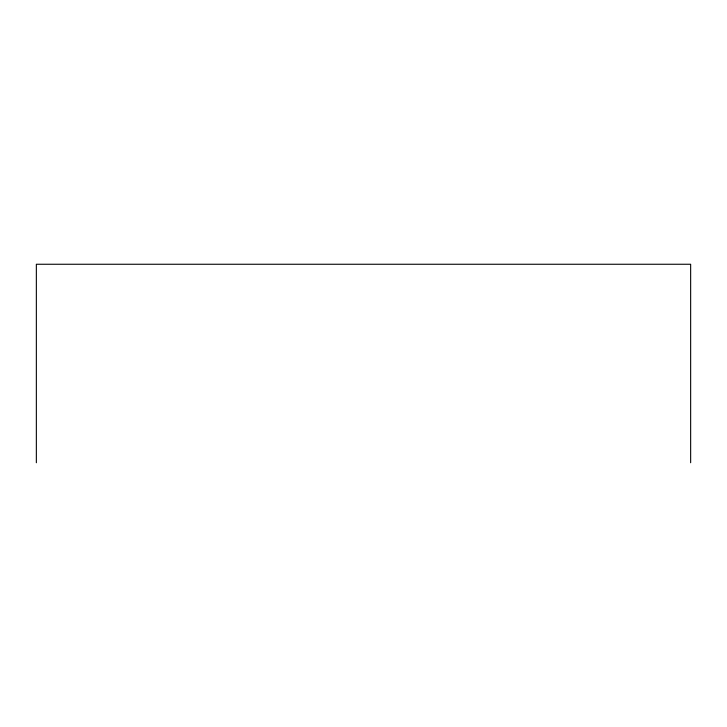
<?xml version="1.0" encoding="UTF-8"?>
<svg xmlns="http://www.w3.org/2000/svg" width="727" height="727" viewBox="0 0 727 727"><rect width="100%" height="100%" fill="white"/><g stroke="black" fill="none" stroke-linecap="round" stroke-linejoin="round"><path stroke-width="1.09" d="M690.65 462.745L690.65 264.255L36.35 264.255L36.35 462.745"/></g></svg>
